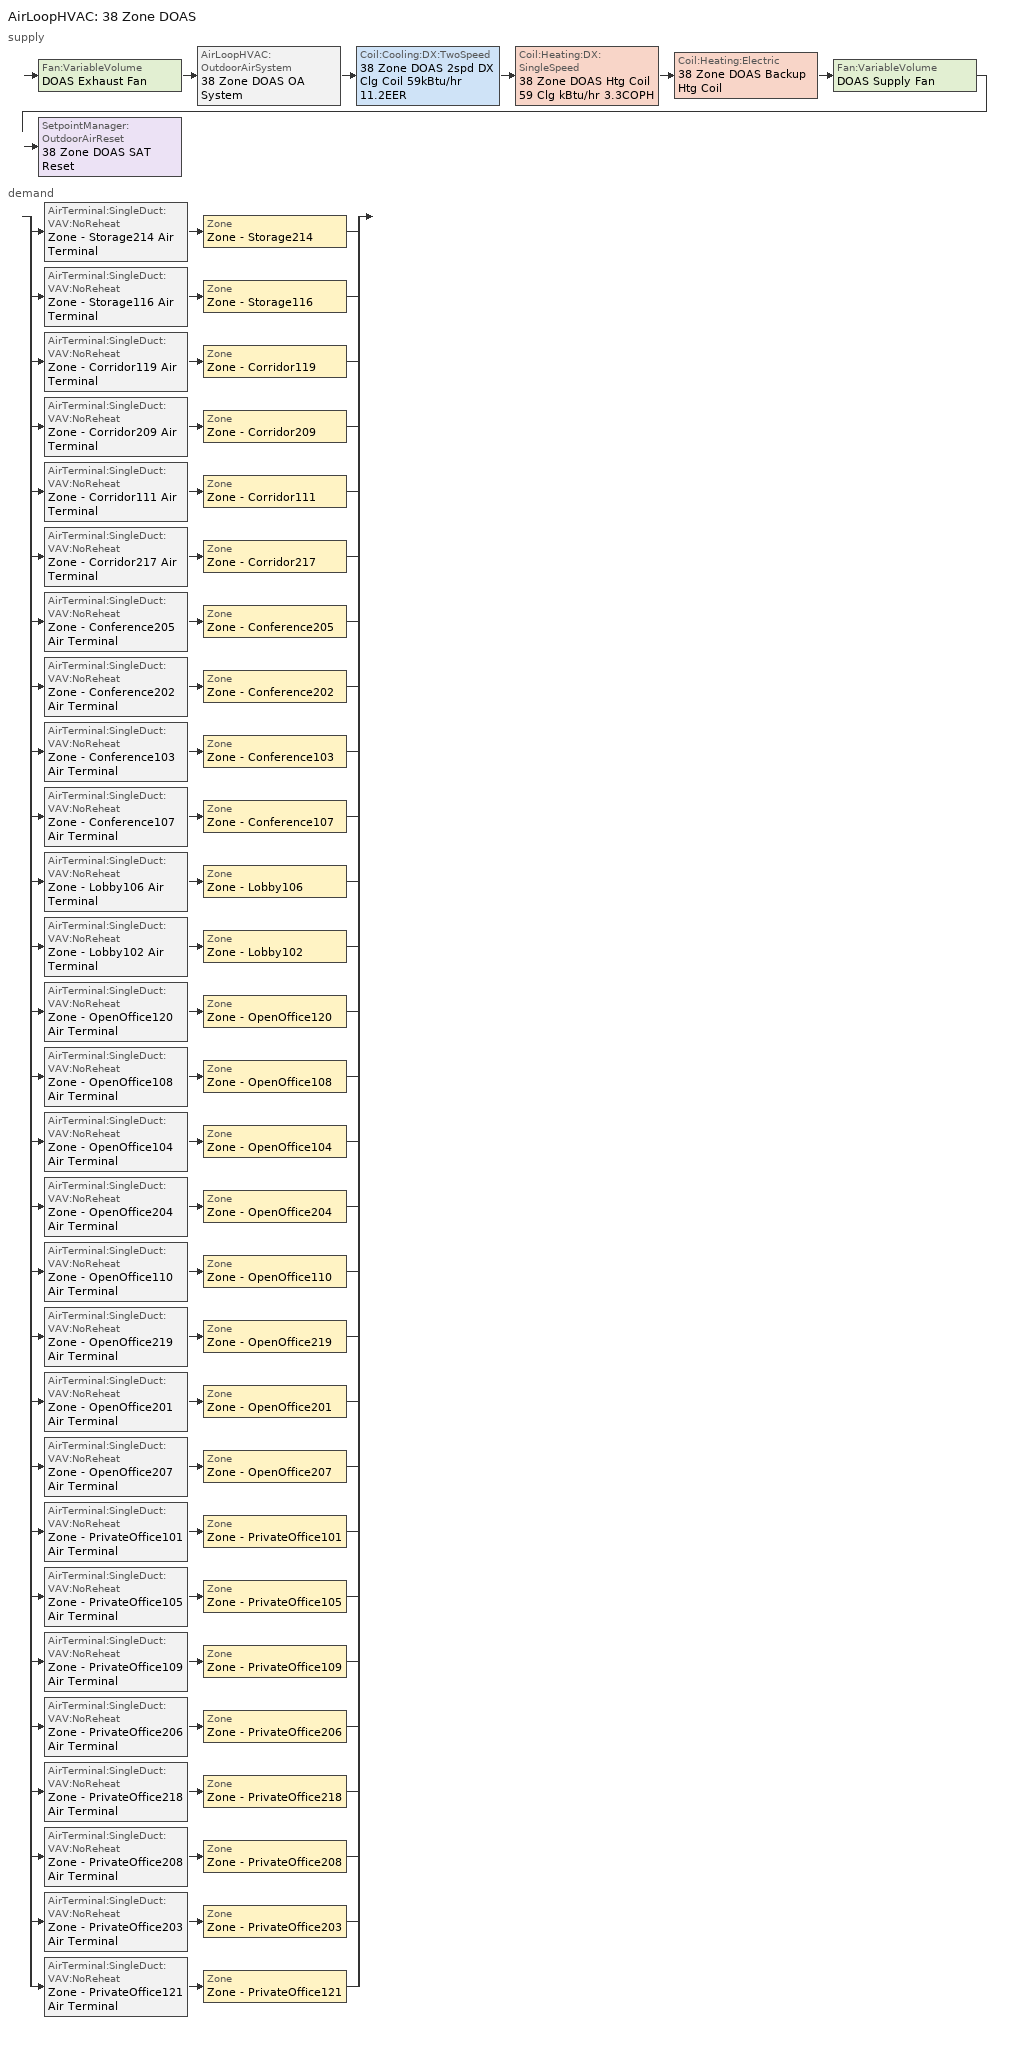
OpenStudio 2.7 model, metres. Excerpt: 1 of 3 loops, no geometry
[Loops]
AirLoopHVAC '38 Zone DOAS'
 supply: Fan:VariableVolume 'DOAS Exhaust Fan' > AirLoopHVAC:OutdoorAirSystem '38 Zone DOAS OA System' > Coil:Cooling:DX:TwoSpeed '38 Zone DOAS 2spd DX Clg Coil 59kBtu/hr 11.2EER' > Coil:Heating:DX:SingleSpeed '38 Zone DOAS Htg Coil 59 Clg kBtu/hr 3.3COPH' > Coil:Heating:Electric '38 Zone DOAS Backup Htg Coil' > Fan:VariableVolume 'DOAS Supply Fan' > SetpointManager:OutdoorAirReset '38 Zone DOAS SAT Reset'
 demand: split
  | AirTerminal:SingleDuct:VAV:NoReheat 'Zone - Storage214 Air Terminal' > Zone 'Zone - Storage214'
  | AirTerminal:SingleDuct:VAV:NoReheat 'Zone - Storage116 Air Terminal' > Zone 'Zone - Storage116'
  | AirTerminal:SingleDuct:VAV:NoReheat 'Zone - Corridor119 Air Terminal' > Zone 'Zone - Corridor119'
  | AirTerminal:SingleDuct:VAV:NoReheat 'Zone - Corridor209 Air Terminal' > Zone 'Zone - Corridor209'
  | AirTerminal:SingleDuct:VAV:NoReheat 'Zone - Corridor111 Air Terminal' > Zone 'Zone - Corridor111'
  | AirTerminal:SingleDuct:VAV:NoReheat 'Zone - Corridor217 Air Terminal' > Zone 'Zone - Corridor217'
  | AirTerminal:SingleDuct:VAV:NoReheat 'Zone - Conference205 Air Terminal' > Zone 'Zone - Conference205'
  | AirTerminal:SingleDuct:VAV:NoReheat 'Zone - Conference202 Air Terminal' > Zone 'Zone - Conference202'
  | AirTerminal:SingleDuct:VAV:NoReheat 'Zone - Conference103 Air Terminal' > Zone 'Zone - Conference103'
  | AirTerminal:SingleDuct:VAV:NoReheat 'Zone - Conference107 Air Terminal' > Zone 'Zone - Conference107'
  | AirTerminal:SingleDuct:VAV:NoReheat 'Zone - Lobby106 Air Terminal' > Zone 'Zone - Lobby106'
  | AirTerminal:SingleDuct:VAV:NoReheat 'Zone - Lobby102 Air Terminal' > Zone 'Zone - Lobby102'
  | AirTerminal:SingleDuct:VAV:NoReheat 'Zone - OpenOffice120 Air Terminal' > Zone 'Zone - OpenOffice120'
  | AirTerminal:SingleDuct:VAV:NoReheat 'Zone - OpenOffice108 Air Terminal' > Zone 'Zone - OpenOffice108'
  | AirTerminal:SingleDuct:VAV:NoReheat 'Zone - OpenOffice104 Air Terminal' > Zone 'Zone - OpenOffice104'
  | AirTerminal:SingleDuct:VAV:NoReheat 'Zone - OpenOffice204 Air Terminal' > Zone 'Zone - OpenOffice204'
  | AirTerminal:SingleDuct:VAV:NoReheat 'Zone - OpenOffice110 Air Terminal' > Zone 'Zone - OpenOffice110'
  | AirTerminal:SingleDuct:VAV:NoReheat 'Zone - OpenOffice219 Air Terminal' > Zone 'Zone - OpenOffice219'
  | AirTerminal:SingleDuct:VAV:NoReheat 'Zone - OpenOffice201 Air Terminal' > Zone 'Zone - OpenOffice201'
  | AirTerminal:SingleDuct:VAV:NoReheat 'Zone - OpenOffice207 Air Terminal' > Zone 'Zone - OpenOffice207'
  | AirTerminal:SingleDuct:VAV:NoReheat 'Zone - PrivateOffice101 Air Terminal' > Zone 'Zone - PrivateOffice101'
  | AirTerminal:SingleDuct:VAV:NoReheat 'Zone - PrivateOffice105 Air Terminal' > Zone 'Zone - PrivateOffice105'
  | AirTerminal:SingleDuct:VAV:NoReheat 'Zone - PrivateOffice109 Air Terminal' > Zone 'Zone - PrivateOffice109'
  | AirTerminal:SingleDuct:VAV:NoReheat 'Zone - PrivateOffice206 Air Terminal' > Zone 'Zone - PrivateOffice206'
  | AirTerminal:SingleDuct:VAV:NoReheat 'Zone - PrivateOffice218 Air Terminal' > Zone 'Zone - PrivateOffice218'
  | AirTerminal:SingleDuct:VAV:NoReheat 'Zone - PrivateOffice208 Air Terminal' > Zone 'Zone - PrivateOffice208'
  | AirTerminal:SingleDuct:VAV:NoReheat 'Zone - PrivateOffice203 Air Terminal' > Zone 'Zone - PrivateOffice203'
  | AirTerminal:SingleDuct:VAV:NoReheat 'Zone - PrivateOffice121 Air Terminal' > Zone 'Zone - PrivateOffice121'
[Sizing:Zone] Zone Cooling Design Supply Air Temperature Input Method=SupplyAirTemperature; Zone Cooling Design Supply Air Temperature {C}=12.7778; Zone Cooling Design Supply Air Temperature Difference {deltaC}=11.11; Zone Heating Design Supply Air Temperature Input Method=SupplyAirTemperature; Zone Heating Design Supply Air Temperature {C}=40; Zone Heating Design Supply Air Temperature Difference {deltaC}=11.11; Zone Cooling Design Supply Air Humidity Ratio {kg-H2O/kg-air}=0.0085; Zone Heating Design Supply Air Humidity Ratio {kg-H2O/kg-air}=0.008; Cooling Design Air Flow Method=DesignDay; Heating Design Air Flow Method=DesignDay; Account for Dedicated Outdoor Air System=Yes; Dedicated Outdoor Air System Control Strategy=NeutralSupplyAir; Dedicated Outdoor Air Low Setpoint Temperature for Design {C}=15.5556; Dedicated Outdoor Air High Setpoint Temperature for Design {C}=21.1111
Zone - Conference103; Zone - Conference107; Zone - Conference202; Zone - Conference205; Zone - Corridor111; Zone - Corridor119; Zone - Corridor209; Zone - Corridor217; Zone - Lobby102; Zone - Lobby106; Zone - OpenOffice104; Zone - OpenOffice108; Zone - OpenOffice110; Zone - OpenOffice120; Zone - OpenOffice201; Zone - OpenOffice204; Zone - OpenOffice207; Zone - OpenOffice219; Zone - PrivateOffice101; Zone - PrivateOffice105; Zone - PrivateOffice109; Zone - PrivateOffice121; Zone - PrivateOffice203; Zone - PrivateOffice206; Zone - PrivateOffice208; Zone - PrivateOffice218; Zone - Storage116; Zone - Storage214
[Zone equipment]
Zone - Conference103: Zone - Conference103 Air Terminal, Zone - Conference103 VRF Terminal Unit
Zone - Conference107: Zone - Conference107 Air Terminal, Zone - Conference107 VRF Terminal Unit
Zone - Conference202: Zone - Conference202 Air Terminal, Zone - Conference202 VRF Terminal Unit
Zone - Conference205: Zone - Conference205 Air Terminal, Zone - Conference205 VRF Terminal Unit
Zone - Corridor111: Zone - Corridor111 Air Terminal, Zone - Corridor111 VRF Terminal Unit
Zone - Corridor119: Zone - Corridor119 Air Terminal, Zone - Corridor119 VRF Terminal Unit
Zone - Corridor209: Zone - Corridor209 Air Terminal, Zone - Corridor209 VRF Terminal Unit
Zone - Corridor217: Zone - Corridor217 Air Terminal, Zone - Corridor217 VRF Terminal Unit
Zone - Lobby102: Zone - Lobby102 Air Terminal, Zone - Lobby102 VRF Terminal Unit
Zone - Lobby106: Zone - Lobby106 Air Terminal, Zone - Lobby106 VRF Terminal Unit
Zone - OpenOffice104: Zone - OpenOffice104 Air Terminal, Zone - OpenOffice104 VRF Terminal Unit
Zone - OpenOffice108: Zone - OpenOffice108 Air Terminal, Zone - OpenOffice108 VRF Terminal Unit
Zone - OpenOffice110: Zone - OpenOffice110 Air Terminal, Zone - OpenOffice110 VRF Terminal Unit
Zone - OpenOffice120: Zone - OpenOffice120 Air Terminal, Zone - OpenOffice120 VRF Terminal Unit
Zone - OpenOffice201: Zone - OpenOffice201 Air Terminal, Zone - OpenOffice201 VRF Terminal Unit
Zone - OpenOffice204: Zone - OpenOffice204 Air Terminal, Zone - OpenOffice204 VRF Terminal Unit
Zone - OpenOffice207: Zone - OpenOffice207 Air Terminal, Zone - OpenOffice207 VRF Terminal Unit
Zone - OpenOffice219: Zone - OpenOffice219 Air Terminal, Zone - OpenOffice219 VRF Terminal Unit
Zone - PrivateOffice101: Zone - PrivateOffice101 Air Terminal, Zone - PrivateOffice101 VRF Terminal Unit
Zone - PrivateOffice105: Zone - PrivateOffice105 Air Terminal, Zone - PrivateOffice105 VRF Terminal Unit
Zone - PrivateOffice109: Zone - PrivateOffice109 Air Terminal, Zone - PrivateOffice109 VRF Terminal Unit
Zone - PrivateOffice121: Zone - PrivateOffice121 Air Terminal, Zone - PrivateOffice121 VRF Terminal Unit
Zone - PrivateOffice203: Zone - PrivateOffice203 Air Terminal, Zone - PrivateOffice203 VRF Terminal Unit
Zone - PrivateOffice206: Zone - PrivateOffice206 Air Terminal, Zone - PrivateOffice206 VRF Terminal Unit
Zone - PrivateOffice208: Zone - PrivateOffice208 Air Terminal, Zone - PrivateOffice208 VRF Terminal Unit
Zone - PrivateOffice218: Zone - PrivateOffice218 Air Terminal, Zone - PrivateOffice218 VRF Terminal Unit
Zone - Storage116: Zone - Storage116 Air Terminal, Zone - Storage116 VRF Terminal Unit
Zone - Storage214: Zone - Storage214 Air Terminal, Zone - Storage214 VRF Terminal Unit
[AirLoopHVAC]
38 Zone DOAS: Availability Schedule=38 Zone DOAS Occ Sch; Design Supply Air Flow Rate {m3/s}=AutoSize
[Sizing:System]
38 Zone DOAS: Type of Load to Size On=VentilationRequirement; Design Outdoor Air Flow Rate {m3/s}=Autosize; Central Heating Maximum System Air Flow Ratio=1; Preheat Design Temperature {C}=7; Preheat Design Humidity Ratio {kg-H2O/kg-Air}=0.008; Precool Design Temperature {C}=12.8; Precool Design Humidity Ratio {kg-H2O/kg-Air}=0.008; Central Cooling Design Supply Air Temperature {C}=15.5556; Central Heating Design Supply Air Temperature {C}=21.1111; Sizing Option=Coincident; 100% Outdoor Air in Cooling=Yes; 100% Outdoor Air in Heating=Yes; Central Cooling Design Supply Air Humidity Ratio {kg-H2O/kg-Air}=0.0085; Central Heating Design Supply Air Humidity Ratio {kg-H2O/kg-Air}=0.008; Cooling Design Air Flow Method=DesignDay; Cooling Design Air Flow Rate {m3/s}=0; Heating Design Air Flow Method=DesignDay; Heating Design Air Flow Rate {m3/s}=0; System Outdoor Air Method=ZoneSum; Zone Maximum Outdoor Air Fraction=1; Cooling Supply Air Flow Rate Per Floor Area {m3/s-m2}=0.00996765; Cooling Fraction of Autosized Cooling Supply Air Flow Rate=1; Cooling Supply Air Flow Rate Per Unit Cooling Capacity {m3/s-W}=3.94755e-05; Heating Supply Air Flow Rate Per Floor Area {m3/s-m2}=0.00996765; Heating Fraction of Autosized Heating Supply Air Flow Rate=1; Heating Fraction of Autosized Cooling Supply Air Flow Rate=1; Heating Supply Air Flow Rate Per Unit Heating Capacity {m3/s-W}=3.15882e-05; Cooling Design Capacity Method=CoolingDesignCapacity; Cooling Design Capacity {W}=autosize; Cooling Design Capacity Per Floor Area {W/m2}=234.7; Fraction of Autosized Cooling Design Capacity=1; Heating Design Capacity Method=HeatingDesignCapacity; Heating Design Capacity {W}=autosize; Heating Design Capacity Per Floor Area {W/m2}=157; Fraction of Autosized Heating Design Capacity=1; Central Cooling Capacity Control Method=OnOff
[Fan:VariableVolume] Availability Schedule=Always On Discrete; Maximum Flow Rate {m3/s}=Autosize; Fan Power Minimum Flow Rate Input Method=FixedFlowRate; Fan Power Minimum Flow Fraction=0; Fan Power Minimum Air Flow Rate {m3/s}=0; Motor In Airstream Fraction=1; Fan Power Coefficient 1=0.0407599; Fan Power Coefficient 2=0.088045; Fan Power Coefficient 3=-0.0729261; Fan Power Coefficient 4=0.94374; Fan Power Coefficient 5=0
Name | Fan Total Efficiency | Pressure Rise {Pa} | Motor Efficiency
DOAS Supply Fan | 0.56225 | 747.267 | 0.865
DOAS Exhaust Fan | 0.55575 | 498.178 | 0.855
[Coil:Heating:Electric]
38 Zone DOAS Backup Htg Coil: Availability Schedule=Always On Discrete; Efficiency=1
[Coil:Heating:DX:SingleSpeed]
38 Zone DOAS Htg Coil 59 Clg kBtu/hr 3.3COPH: Availability Schedule=Always On Discrete; Rated Total Heating Capacity {W}=Autosize; Rated COP {W/W}=3.53359; Rated Air Flow Rate {m3/s}=Autosize; Rated Supply Fan Power Per Volume Flow Rate {W/(m3/s)}=773.3; Total Heating Capacity Function of Temperature Curve=DXHEAT-NECB2011-REF-CAPFT; Total Heating Capacity Function of Flow Fraction Curve=DXHEAT-NECB2011-REF-CAPFFLOW; Energy Input Ratio Function of Temperature Curve=DXHEAT-NECB2011-REF-EIRFT; Energy Input Ratio Function of Flow Fraction Curve=DXHEAT-NECB2011-REF-EIRFFLOW; Part Load Fraction Correlation Curve=DXHEAT-NECB2011-REF-PLFFPLR; Defrost Energy Input Ratio Function of Temperature Curve=38 Zone DOAS Htg Coil Defrost EIR Func of Temp Curve; Defrost Strategy=ReverseCycle; Defrost Control=OnDemand; Defrost Time Period Fraction=0.166667; Resistive Defrost Heater Capacity {W}=2000
[Coil:Cooling:DX:TwoSpeed]
38 Zone DOAS 2spd DX Clg Coil 59kBtu/hr 11.2EER: Availability Schedule=Always On Discrete; Rated High Speed Total Cooling Capacity {W}=Autosize; Rated High Speed Sensible Heat Ratio=Autosize; Rated High Speed COP {W/W}=3.86542; Rated High Speed Air Flow Rate {m3/s}=Autosize; Total Cooling Capacity Function of Temperature Curve=CoilClgDXQRatio_fTwbToadbSI; Total Cooling Capacity Function of Flow Fraction Curve=CoilClgDXDblQRatio_fCFMRatio; Energy Input Ratio Function of Temperature Curve=CoilClgDXEIRRatio_fTwbToadbSI; Energy Input Ratio Function of Flow Fraction Curve=CoilClgDXDblEIRRatio_fCFMRatio; Part Load Fraction Correlation Curve=CoilClgDXEIRRatio_fQFrac; Rated Low Speed Total Cooling Capacity {W}=Autosize; Rated Low Speed Sensible Heat Ratio=0.69; Rated Low Speed COP {W/W}=3.86542; Low Speed Total Cooling Capacity Function of Temperature Curve=CoilClgDXQRatio_fTwbToadbSI; Low Speed Energy Input Ratio Function of Temperature Curve=CoilClgDXEIRRatio_fTwbToadbSI; Condenser Type=AirCooled; High Speed Evaporative Condenser Effectiveness=0; High Speed Evaporative Condenser Air Flow Rate {m3/s}=Autosize; High Speed Evaporative Condenser Pump Rated Power Consumption {W}=Autosize; Low Speed Evaporative Condenser Effectiveness=0; Low Speed Evaporative Condenser Air Flow Rate {m3/s}=Autosize; Low Speed Evaporative Condenser Pump Rated Power Consumption {W}=Autosize; Basin Heater Capacity {W/K}=10; Basin Heater Setpoint Temperature {C}=2
[Controller:OutdoorAir]
38 Zone DOAS Outdoor Air Controller: Minimum Outdoor Air Flow Rate {m3/s}=autosize; Maximum Outdoor Air Flow Rate {m3/s}=Autosize; Economizer Control Type=NoEconomizer; Economizer Control Action Type=ModulateFlow; Lockout Type=NoLockout; Minimum Limit Type=FixedMinimum; Minimum Outdoor Air Schedule=38 Zone DOAS Occ Sch; Minimum Fraction of Outdoor Air Schedule=Always On Discrete; Controller Mechanical Ventilation=38 Zone DOAS Mechanical Ventilation Controller; High Humidity Control=No; Heat Recovery Bypass Control Type=BypassWhenWithinEconomizerLimits
[Controller:MechanicalVentilation]
38 Zone DOAS Mechanical Ventilation Controller: Availability Schedule=Always On Discrete; Demand Controlled Ventilation=Yes; System Outdoor Air Method=ZoneSum
[AirLoopHVAC:OutdoorAirSystem]
38 Zone DOAS OA System: Controller=38 Zone DOAS Outdoor Air Controller
[SetpointManager:OutdoorAirReset]
38 Zone DOAS SAT Reset: Control Variable=Temperature; Setpoint at Outdoor Low Temperature {C}=21.1111; Outdoor Low Temperature {C}=15.5556; Setpoint at Outdoor High Temperature {C}=15.5556; Outdoor High Temperature {C}=21.1111; Setpoint Node or NodeList=38 Zone DOAS Supply Outlet Node
[AirTerminal:SingleDuct:VAV:NoReheat] Availability Schedule=Always On Discrete; Maximum Air Flow Rate {m3/s}=autosize; Zone Minimum Air Flow Input Method=Constant; Constant Minimum Air Flow Fraction=0.1; Control For Outdoor Air=Yes
Zone - Storage214 Air Terminal; Zone - Storage116 Air Terminal; Zone - Corridor119 Air Terminal; Zone - Corridor209 Air Terminal; Zone - Corridor111 Air Terminal; Zone - Corridor217 Air Terminal; Zone - Conference205 Air Terminal; Zone - Conference202 Air Terminal; Zone - Conference103 Air Terminal; Zone - Conference107 Air Terminal; Zone - Lobby106 Air Terminal; Zone - Lobby102 Air Terminal; Zone - OpenOffice120 Air Terminal; Zone - OpenOffice108 Air Terminal; Zone - OpenOffice104 Air Terminal; Zone - OpenOffice204 Air Terminal; Zone - OpenOffice110 Air Terminal; Zone - OpenOffice219 Air Terminal; Zone - OpenOffice201 Air Terminal; Zone - OpenOffice207 Air Terminal; Zone - PrivateOffice101 Air Terminal; Zone - PrivateOffice105 Air Terminal; Zone - PrivateOffice109 Air Terminal; Zone - PrivateOffice206 Air Terminal; Zone - PrivateOffice218 Air Terminal; Zone - PrivateOffice208 Air Terminal; Zone - PrivateOffice203 Air Terminal; Zone - PrivateOffice121 Air Terminal
[ZoneHVAC:TerminalUnit:VariableRefrigerantFlow] Terminal Unit Availability schedule=Always On Discrete; Supply Air Flow Rate During Cooling Operation {m3/s}=autosize; Supply Air Flow Rate When No Cooling is Needed {m3/s}=autosize; Supply Air Flow Rate During Heating Operation {m3/s}=autosize; Supply Air Flow Rate When No Heating is Needed {m3/s}=autosize; Outdoor Air Flow Rate During Cooling Operation {m3/s}=0; Outdoor Air Flow Rate During Heating Operation {m3/s}=0; Outdoor Air Flow Rate When No Cooling or Heating is Needed {m3/s}=0; Supply Air Fan Operating Mode Schedule=Always Off Discrete; Zone Terminal Unit On Parasitic Electric Energy Use {W}=30; Zone Terminal Unit Off Parasitic Electric Energy Use {W}=20; Rated Total Heating Capacity Sizing Ratio {W/W}=1
Name | Supply Air Fan | Cooling Coil | Heating Coil
Zone - Storage214 VRF Terminal Unit | Zone - Storage214 VRF Unit Cycling Fan | Zone HVAC Terminal Unit Variable Refrigerant Flow 1 Cooling Coil 2 | Zone HVAC Terminal Unit Variable Refrigerant Flow 1 Heating Coil 2
Zone - Storage116 VRF Terminal Unit | Zone - Storage116 VRF Unit Cycling Fan | Zone HVAC Terminal Unit Variable Refrigerant Flow 1 Cooling Coil 3 | Zone HVAC Terminal Unit Variable Refrigerant Flow 1 Heating Coil 3
Zone - Corridor119 VRF Terminal Unit | Zone - Corridor119 VRF Unit Cycling Fan | Zone HVAC Terminal Unit Variable Refrigerant Flow 1 Cooling Coil 4 | Zone HVAC Terminal Unit Variable Refrigerant Flow 1 Heating Coil 4
Zone - Corridor209 VRF Terminal Unit | Zone - Corridor209 VRF Unit Cycling Fan | Zone HVAC Terminal Unit Variable Refrigerant Flow 1 Cooling Coil 5 | Zone HVAC Terminal Unit Variable Refrigerant Flow 1 Heating Coil 5
Zone - Corridor111 VRF Terminal Unit | Zone - Corridor111 VRF Unit Cycling Fan | Zone HVAC Terminal Unit Variable Refrigerant Flow 1 Cooling Coil 6 | Zone HVAC Terminal Unit Variable Refrigerant Flow 1 Heating Coil 6
Zone - Corridor217 VRF Terminal Unit | Zone - Corridor217 VRF Unit Cycling Fan | Zone HVAC Terminal Unit Variable Refrigerant Flow 1 Cooling Coil 7 | Zone HVAC Terminal Unit Variable Refrigerant Flow 1 Heating Coil 7
Zone - Conference205 VRF Terminal Unit | Zone - Conference205 VRF Unit Cycling Fan | Zone HVAC Terminal Unit Variable Refrigerant Flow 1 Cooling Coil 12 | Zone HVAC Terminal Unit Variable Refrigerant Flow 1 Heating Coil 12
Zone - Conference202 VRF Terminal Unit | Zone - Conference202 VRF Unit Cycling Fan | Zone HVAC Terminal Unit Variable Refrigerant Flow 1 Cooling Coil 13 | Zone HVAC Terminal Unit Variable Refrigerant Flow 1 Heating Coil 13
Zone - Conference103 VRF Terminal Unit | Zone - Conference103 VRF Unit Cycling Fan | Zone HVAC Terminal Unit Variable Refrigerant Flow 1 Cooling Coil 14 | Zone HVAC Terminal Unit Variable Refrigerant Flow 1 Heating Coil 14
Zone - Conference107 VRF Terminal Unit | Zone - Conference107 VRF Unit Cycling Fan | Zone HVAC Terminal Unit Variable Refrigerant Flow 1 Cooling Coil 15 | Zone HVAC Terminal Unit Variable Refrigerant Flow 1 Heating Coil 15
Zone - Lobby106 VRF Terminal Unit | Zone - Lobby106 VRF Unit Cycling Fan | Zone HVAC Terminal Unit Variable Refrigerant Flow 1 Cooling Coil 16 | Zone HVAC Terminal Unit Variable Refrigerant Flow 1 Heating Coil 16
Zone - Lobby102 VRF Terminal Unit | Zone - Lobby102 VRF Unit Cycling Fan | Zone HVAC Terminal Unit Variable Refrigerant Flow 1 Cooling Coil 17 | Zone HVAC Terminal Unit Variable Refrigerant Flow 1 Heating Coil 17
Zone - OpenOffice120 VRF Terminal Unit | Zone - OpenOffice120 VRF Unit Cycling Fan | Zone HVAC Terminal Unit Variable Refrigerant Flow 1 Cooling Coil 20 | Zone HVAC Terminal Unit Variable Refrigerant Flow 1 Heating Coil 20
Zone - OpenOffice108 VRF Terminal Unit | Zone - OpenOffice108 VRF Unit Cycling Fan | Zone HVAC Terminal Unit Variable Refrigerant Flow 1 Cooling Coil 21 | Zone HVAC Terminal Unit Variable Refrigerant Flow 1 Heating Coil 21
Zone - OpenOffice104 VRF Terminal Unit | Zone - OpenOffice104 VRF Unit Cycling Fan | Zone HVAC Terminal Unit Variable Refrigerant Flow 1 Cooling Coil 22 | Zone HVAC Terminal Unit Variable Refrigerant Flow 1 Heating Coil 22
Zone - OpenOffice204 VRF Terminal Unit | Zone - OpenOffice204 VRF Unit Cycling Fan | Zone HVAC Terminal Unit Variable Refrigerant Flow 1 Cooling Coil 23 | Zone HVAC Terminal Unit Variable Refrigerant Flow 1 Heating Coil 23
Zone - OpenOffice110 VRF Terminal Unit | Zone - OpenOffice110 VRF Unit Cycling Fan | Zone HVAC Terminal Unit Variable Refrigerant Flow 1 Cooling Coil 24 | Zone HVAC Terminal Unit Variable Refrigerant Flow 1 Heating Coil 24
Zone - OpenOffice219 VRF Terminal Unit | Zone - OpenOffice219 VRF Unit Cycling Fan | Zone HVAC Terminal Unit Variable Refrigerant Flow 1 Cooling Coil 25 | Zone HVAC Terminal Unit Variable Refrigerant Flow 1 Heating Coil 25
Zone - OpenOffice201 VRF Terminal Unit | Zone - OpenOffice201 VRF Unit Cycling Fan | Zone HVAC Terminal Unit Variable Refrigerant Flow 1 Cooling Coil 26 | Zone HVAC Terminal Unit Variable Refrigerant Flow 1 Heating Coil 26
Zone - OpenOffice207 VRF Terminal Unit | Zone - OpenOffice207 VRF Unit Cycling Fan | Zone HVAC Terminal Unit Variable Refrigerant Flow 1 Cooling Coil 27 | Zone HVAC Terminal Unit Variable Refrigerant Flow 1 Heating Coil 27
Zone - PrivateOffice101 VRF Terminal Unit | Zone - PrivateOffice101 VRF Unit Cycling Fan | Zone HVAC Terminal Unit Variable Refrigerant Flow 1 Cooling Coil 28 | Zone HVAC Terminal Unit Variable Refrigerant Flow 1 Heating Coil 28
Zone - PrivateOffice105 VRF Terminal Unit | Zone - PrivateOffice105 VRF Unit Cycling Fan | Zone HVAC Terminal Unit Variable Refrigerant Flow 1 Cooling Coil 29 | Zone HVAC Terminal Unit Variable Refrigerant Flow 1 Heating Coil 29
Zone - PrivateOffice109 VRF Terminal Unit | Zone - PrivateOffice109 VRF Unit Cycling Fan | Zone HVAC Terminal Unit Variable Refrigerant Flow 1 Cooling Coil 30 | Zone HVAC Terminal Unit Variable Refrigerant Flow 1 Heating Coil 30
Zone - PrivateOffice206 VRF Terminal Unit | Zone - PrivateOffice206 VRF Unit Cycling Fan | Zone HVAC Terminal Unit Variable Refrigerant Flow 1 Cooling Coil 31 | Zone HVAC Terminal Unit Variable Refrigerant Flow 1 Heating Coil 31
Zone - PrivateOffice218 VRF Terminal Unit | Zone - PrivateOffice218 VRF Unit Cycling Fan | Zone HVAC Terminal Unit Variable Refrigerant Flow 1 Cooling Coil 32 | Zone HVAC Terminal Unit Variable Refrigerant Flow 1 Heating Coil 32
Zone - PrivateOffice208 VRF Terminal Unit | Zone - PrivateOffice208 VRF Unit Cycling Fan | Zone HVAC Terminal Unit Variable Refrigerant Flow 1 Cooling Coil 33 | Zone HVAC Terminal Unit Variable Refrigerant Flow 1 Heating Coil 33
Zone - PrivateOffice203 VRF Terminal Unit | Zone - PrivateOffice203 VRF Unit Cycling Fan | Zone HVAC Terminal Unit Variable Refrigerant Flow 1 Cooling Coil 34 | Zone HVAC Terminal Unit Variable Refrigerant Flow 1 Heating Coil 34
Zone - PrivateOffice121 VRF Terminal Unit | Zone - PrivateOffice121 VRF Unit Cycling Fan | Zone HVAC Terminal Unit Variable Refrigerant Flow 1 Cooling Coil 35 | Zone HVAC Terminal Unit Variable Refrigerant Flow 1 Heating Coil 35
[Coil:Cooling:DX:VariableRefrigerantFlow] Availability Schedule=Always On Discrete; Rated Total Cooling Capacity {W}=autosize; Rated Sensible Heat Ratio=autosize; Rated Air Flow Rate {m3/s}=autosize
Name | Cooling Capacity Ratio Modifier Function of Temperature Curve | Cooling Capacity Modifier Curve Function of Flow Fraction
Zone HVAC Terminal Unit Variable Refrigerant Flow 1 Cooling Coil 2 | VRFTUCoolCapFT 2 | VRFACCoolCapFFF 2
Zone HVAC Terminal Unit Variable Refrigerant Flow 1 Cooling Coil 3 | VRFTUCoolCapFT 3 | VRFACCoolCapFFF 3
Zone HVAC Terminal Unit Variable Refrigerant Flow 1 Cooling Coil 4 | VRFTUCoolCapFT 4 | VRFACCoolCapFFF 4
Zone HVAC Terminal Unit Variable Refrigerant Flow 1 Cooling Coil 5 | VRFTUCoolCapFT 5 | VRFACCoolCapFFF 5
Zone HVAC Terminal Unit Variable Refrigerant Flow 1 Cooling Coil 6 | VRFTUCoolCapFT 6 | VRFACCoolCapFFF 6
Zone HVAC Terminal Unit Variable Refrigerant Flow 1 Cooling Coil 7 | VRFTUCoolCapFT 7 | VRFACCoolCapFFF 7
Zone HVAC Terminal Unit Variable Refrigerant Flow 1 Cooling Coil 12 | VRFTUCoolCapFT 12 | VRFACCoolCapFFF 12
Zone HVAC Terminal Unit Variable Refrigerant Flow 1 Cooling Coil 13 | VRFTUCoolCapFT 13 | VRFACCoolCapFFF 13
Zone HVAC Terminal Unit Variable Refrigerant Flow 1 Cooling Coil 14 | VRFTUCoolCapFT 14 | VRFACCoolCapFFF 14
Zone HVAC Terminal Unit Variable Refrigerant Flow 1 Cooling Coil 15 | VRFTUCoolCapFT 15 | VRFACCoolCapFFF 15
Zone HVAC Terminal Unit Variable Refrigerant Flow 1 Cooling Coil 16 | VRFTUCoolCapFT 16 | VRFACCoolCapFFF 16
Zone HVAC Terminal Unit Variable Refrigerant Flow 1 Cooling Coil 17 | VRFTUCoolCapFT 17 | VRFACCoolCapFFF 17
Zone HVAC Terminal Unit Variable Refrigerant Flow 1 Cooling Coil 20 | VRFTUCoolCapFT 20 | VRFACCoolCapFFF 20
Zone HVAC Terminal Unit Variable Refrigerant Flow 1 Cooling Coil 21 | VRFTUCoolCapFT 21 | VRFACCoolCapFFF 21
Zone HVAC Terminal Unit Variable Refrigerant Flow 1 Cooling Coil 22 | VRFTUCoolCapFT 22 | VRFACCoolCapFFF 22
Zone HVAC Terminal Unit Variable Refrigerant Flow 1 Cooling Coil 23 | VRFTUCoolCapFT 23 | VRFACCoolCapFFF 23
Zone HVAC Terminal Unit Variable Refrigerant Flow 1 Cooling Coil 24 | VRFTUCoolCapFT 24 | VRFACCoolCapFFF 24
Zone HVAC Terminal Unit Variable Refrigerant Flow 1 Cooling Coil 25 | VRFTUCoolCapFT 25 | VRFACCoolCapFFF 25
Zone HVAC Terminal Unit Variable Refrigerant Flow 1 Cooling Coil 26 | VRFTUCoolCapFT 26 | VRFACCoolCapFFF 26
Zone HVAC Terminal Unit Variable Refrigerant Flow 1 Cooling Coil 27 | VRFTUCoolCapFT 27 | VRFACCoolCapFFF 27
Zone HVAC Terminal Unit Variable Refrigerant Flow 1 Cooling Coil 28 | VRFTUCoolCapFT 28 | VRFACCoolCapFFF 28
Zone HVAC Terminal Unit Variable Refrigerant Flow 1 Cooling Coil 29 | VRFTUCoolCapFT 29 | VRFACCoolCapFFF 29
Zone HVAC Terminal Unit Variable Refrigerant Flow 1 Cooling Coil 30 | VRFTUCoolCapFT 30 | VRFACCoolCapFFF 30
Zone HVAC Terminal Unit Variable Refrigerant Flow 1 Cooling Coil 31 | VRFTUCoolCapFT 31 | VRFACCoolCapFFF 31
Zone HVAC Terminal Unit Variable Refrigerant Flow 1 Cooling Coil 32 | VRFTUCoolCapFT 32 | VRFACCoolCapFFF 32
Zone HVAC Terminal Unit Variable Refrigerant Flow 1 Cooling Coil 33 | VRFTUCoolCapFT 33 | VRFACCoolCapFFF 33
Zone HVAC Terminal Unit Variable Refrigerant Flow 1 Cooling Coil 34 | VRFTUCoolCapFT 34 | VRFACCoolCapFFF 34
Zone HVAC Terminal Unit Variable Refrigerant Flow 1 Cooling Coil 35 | VRFTUCoolCapFT 35 | VRFACCoolCapFFF 35
[Coil:Heating:DX:VariableRefrigerantFlow] Availability Schedule=Always On Discrete; Rated Total Heating Capacity {W}=autosize; Rated Air Flow Rate {m3/s}=autosize
Name | Heating Capacity Ratio Modifier Function of Temperature Curve | Heating Capacity Modifier Function of Flow Fraction Curve
Zone HVAC Terminal Unit Variable Refrigerant Flow 1 Heating Coil 2 | Coil Heating DX Variable Refrigerant Flow 1 VRFTUHeatCAPFT 2 | Coil Heating DX Variable Refrigerant Flow 1 VRFACCoolCapFFF 2
Zone HVAC Terminal Unit Variable Refrigerant Flow 1 Heating Coil 3 | Coil Heating DX Variable Refrigerant Flow 1 VRFTUHeatCAPFT 3 | Coil Heating DX Variable Refrigerant Flow 1 VRFACCoolCapFFF 3
Zone HVAC Terminal Unit Variable Refrigerant Flow 1 Heating Coil 4 | Coil Heating DX Variable Refrigerant Flow 1 VRFTUHeatCAPFT 4 | Coil Heating DX Variable Refrigerant Flow 1 VRFACCoolCapFFF 4
Zone HVAC Terminal Unit Variable Refrigerant Flow 1 Heating Coil 5 | Coil Heating DX Variable Refrigerant Flow 1 VRFTUHeatCAPFT 5 | Coil Heating DX Variable Refrigerant Flow 1 VRFACCoolCapFFF 5
Zone HVAC Terminal Unit Variable Refrigerant Flow 1 Heating Coil 6 | Coil Heating DX Variable Refrigerant Flow 1 VRFTUHeatCAPFT 6 | Coil Heating DX Variable Refrigerant Flow 1 VRFACCoolCapFFF 6
Zone HVAC Terminal Unit Variable Refrigerant Flow 1 Heating Coil 7 | Coil Heating DX Variable Refrigerant Flow 1 VRFTUHeatCAPFT 7 | Coil Heating DX Variable Refrigerant Flow 1 VRFACCoolCapFFF 7
Zone HVAC Terminal Unit Variable Refrigerant Flow 1 Heating Coil 12 | Coil Heating DX Variable Refrigerant Flow 1 VRFTUHeatCAPFT 12 | Coil Heating DX Variable Refrigerant Flow 1 VRFACCoolCapFFF 12
Zone HVAC Terminal Unit Variable Refrigerant Flow 1 Heating Coil 13 | Coil Heating DX Variable Refrigerant Flow 1 VRFTUHeatCAPFT 13 | Coil Heating DX Variable Refrigerant Flow 1 VRFACCoolCapFFF 13
Zone HVAC Terminal Unit Variable Refrigerant Flow 1 Heating Coil 14 | Coil Heating DX Variable Refrigerant Flow 1 VRFTUHeatCAPFT 14 | Coil Heating DX Variable Refrigerant Flow 1 VRFACCoolCapFFF 14
Zone HVAC Terminal Unit Variable Refrigerant Flow 1 Heating Coil 15 | Coil Heating DX Variable Refrigerant Flow 1 VRFTUHeatCAPFT 15 | Coil Heating DX Variable Refrigerant Flow 1 VRFACCoolCapFFF 15
Zone HVAC Terminal Unit Variable Refrigerant Flow 1 Heating Coil 16 | Coil Heating DX Variable Refrigerant Flow 1 VRFTUHeatCAPFT 16 | Coil Heating DX Variable Refrigerant Flow 1 VRFACCoolCapFFF 16
Zone HVAC Terminal Unit Variable Refrigerant Flow 1 Heating Coil 17 | Coil Heating DX Variable Refrigerant Flow 1 VRFTUHeatCAPFT 17 | Coil Heating DX Variable Refrigerant Flow 1 VRFACCoolCapFFF 17
Zone HVAC Terminal Unit Variable Refrigerant Flow 1 Heating Coil 20 | Coil Heating DX Variable Refrigerant Flow 1 VRFTUHeatCAPFT 20 | Coil Heating DX Variable Refrigerant Flow 1 VRFACCoolCapFFF 20
Zone HVAC Terminal Unit Variable Refrigerant Flow 1 Heating Coil 21 | Coil Heating DX Variable Refrigerant Flow 1 VRFTUHeatCAPFT 21 | Coil Heating DX Variable Refrigerant Flow 1 VRFACCoolCapFFF 21
Zone HVAC Terminal Unit Variable Refrigerant Flow 1 Heating Coil 22 | Coil Heating DX Variable Refrigerant Flow 1 VRFTUHeatCAPFT 22 | Coil Heating DX Variable Refrigerant Flow 1 VRFACCoolCapFFF 22
Zone HVAC Terminal Unit Variable Refrigerant Flow 1 Heating Coil 23 | Coil Heating DX Variable Refrigerant Flow 1 VRFTUHeatCAPFT 23 | Coil Heating DX Variable Refrigerant Flow 1 VRFACCoolCapFFF 23
Zone HVAC Terminal Unit Variable Refrigerant Flow 1 Heating Coil 24 | Coil Heating DX Variable Refrigerant Flow 1 VRFTUHeatCAPFT 24 | Coil Heating DX Variable Refrigerant Flow 1 VRFACCoolCapFFF 24
Zone HVAC Terminal Unit Variable Refrigerant Flow 1 Heating Coil 25 | Coil Heating DX Variable Refrigerant Flow 1 VRFTUHeatCAPFT 25 | Coil Heating DX Variable Refrigerant Flow 1 VRFACCoolCapFFF 25
Zone HVAC Terminal Unit Variable Refrigerant Flow 1 Heating Coil 26 | Coil Heating DX Variable Refrigerant Flow 1 VRFTUHeatCAPFT 26 | Coil Heating DX Variable Refrigerant Flow 1 VRFACCoolCapFFF 26
Zone HVAC Terminal Unit Variable Refrigerant Flow 1 Heating Coil 27 | Coil Heating DX Variable Refrigerant Flow 1 VRFTUHeatCAPFT 27 | Coil Heating DX Variable Refrigerant Flow 1 VRFACCoolCapFFF 27
Zone HVAC Terminal Unit Variable Refrigerant Flow 1 Heating Coil 28 | Coil Heating DX Variable Refrigerant Flow 1 VRFTUHeatCAPFT 28 | Coil Heating DX Variable Refrigerant Flow 1 VRFACCoolCapFFF 28
Zone HVAC Terminal Unit Variable Refrigerant Flow 1 Heating Coil 29 | Coil Heating DX Variable Refrigerant Flow 1 VRFTUHeatCAPFT 29 | Coil Heating DX Variable Refrigerant Flow 1 VRFACCoolCapFFF 29
Zone HVAC Terminal Unit Variable Refrigerant Flow 1 Heating Coil 30 | Coil Heating DX Variable Refrigerant Flow 1 VRFTUHeatCAPFT 30 | Coil Heating DX Variable Refrigerant Flow 1 VRFACCoolCapFFF 30
Zone HVAC Terminal Unit Variable Refrigerant Flow 1 Heating Coil 31 | Coil Heating DX Variable Refrigerant Flow 1 VRFTUHeatCAPFT 31 | Coil Heating DX Variable Refrigerant Flow 1 VRFACCoolCapFFF 31
Zone HVAC Terminal Unit Variable Refrigerant Flow 1 Heating Coil 32 | Coil Heating DX Variable Refrigerant Flow 1 VRFTUHeatCAPFT 32 | Coil Heating DX Variable Refrigerant Flow 1 VRFACCoolCapFFF 32
Zone HVAC Terminal Unit Variable Refrigerant Flow 1 Heating Coil 33 | Coil Heating DX Variable Refrigerant Flow 1 VRFTUHeatCAPFT 33 | Coil Heating DX Variable Refrigerant Flow 1 VRFACCoolCapFFF 33
Zone HVAC Terminal Unit Variable Refrigerant Flow 1 Heating Coil 34 | Coil Heating DX Variable Refrigerant Flow 1 VRFTUHeatCAPFT 34 | Coil Heating DX Variable Refrigerant Flow 1 VRFACCoolCapFFF 34
Zone HVAC Terminal Unit Variable Refrigerant Flow 1 Heating Coil 35 | Coil Heating DX Variable Refrigerant Flow 1 VRFTUHeatCAPFT 35 | Coil Heating DX Variable Refrigerant Flow 1 VRFACCoolCapFFF 35
[Fan:OnOff] Availability Schedule=Always On Discrete; Maximum Flow Rate {m3/s}=autosize; Motor In Airstream Fraction=1
Name | Fan Total Efficiency | Pressure Rise {Pa} | Motor Efficiency | Fan Power Ratio Function of Speed Ratio Curve | Fan Efficiency Ratio Function of Speed Ratio Curve
Zone - Storage214 VRF Unit Cycling Fan | 0.455 | 366.354 | 0.7 | Fan On Off Power Curve 2 | Fan On Off Efficiency Curve 2
Zone - Storage116 VRF Unit Cycling Fan | 0.455 | 366.354 | 0.7 | Fan On Off Power Curve 3 | Fan On Off Efficiency Curve 3
Zone - Corridor119 VRF Unit Cycling Fan | 0.455 | 366.354 | 0.7 | Fan On Off Power Curve 4 | Fan On Off Efficiency Curve 4
Zone - Corridor209 VRF Unit Cycling Fan | 0.455 | 366.354 | 0.7 | Fan On Off Power Curve 5 | Fan On Off Efficiency Curve 5
Zone - Corridor111 VRF Unit Cycling Fan | 0.455 | 366.354 | 0.7 | Fan On Off Power Curve 6 | Fan On Off Efficiency Curve 6
Zone - Corridor217 VRF Unit Cycling Fan | 0.455 | 366.354 | 0.7 | Fan On Off Power Curve 7 | Fan On Off Efficiency Curve 7
Zone - Conference205 VRF Unit Cycling Fan | 0.55575 | 447.476 | 0.855 | Fan On Off Power Curve 12 | Fan On Off Efficiency Curve 12
Zone - Conference202 VRF Unit Cycling Fan | 0.55575 | 447.476 | 0.855 | Fan On Off Power Curve 13 | Fan On Off Efficiency Curve 13
Zone - Conference103 VRF Unit Cycling Fan | 0.55575 | 447.476 | 0.855 | Fan On Off Power Curve 14 | Fan On Off Efficiency Curve 14
Zone - Conference107 VRF Unit Cycling Fan | 0.55575 | 447.476 | 0.855 | Fan On Off Power Curve 15 | Fan On Off Efficiency Curve 15
Zone - Lobby106 VRF Unit Cycling Fan | 0.55575 | 447.476 | 0.855 | Fan On Off Power Curve 16 | Fan On Off Efficiency Curve 16
Zone - Lobby102 VRF Unit Cycling Fan | 0.55575 | 447.476 | 0.855 | Fan On Off Power Curve 17 | Fan On Off Efficiency Curve 17
Zone - OpenOffice120 VRF Unit Cycling Fan | 0.55575 | 447.476 | 0.855 | Fan On Off Power Curve 20 | Fan On Off Efficiency Curve 20
Zone - OpenOffice108 VRF Unit Cycling Fan | 0.55575 | 447.476 | 0.855 | Fan On Off Power Curve 21 | Fan On Off Efficiency Curve 21
Zone - OpenOffice104 VRF Unit Cycling Fan | 0.55575 | 447.476 | 0.855 | Fan On Off Power Curve 22 | Fan On Off Efficiency Curve 22
Zone - OpenOffice204 VRF Unit Cycling Fan | 0.55575 | 447.476 | 0.855 | Fan On Off Power Curve 23 | Fan On Off Efficiency Curve 23
Zone - OpenOffice110 VRF Unit Cycling Fan | 0.55575 | 447.476 | 0.855 | Fan On Off Power Curve 24 | Fan On Off Efficiency Curve 24
Zone - OpenOffice219 VRF Unit Cycling Fan | 0.55575 | 447.476 | 0.855 | Fan On Off Power Curve 25 | Fan On Off Efficiency Curve 25
Zone - OpenOffice201 VRF Unit Cycling Fan | 0.55575 | 447.476 | 0.855 | Fan On Off Power Curve 26 | Fan On Off Efficiency Curve 26
Zone - OpenOffice207 VRF Unit Cycling Fan | 0.55575 | 447.476 | 0.855 | Fan On Off Power Curve 27 | Fan On Off Efficiency Curve 27
Zone - PrivateOffice101 VRF Unit Cycling Fan | 0.55575 | 447.476 | 0.855 | Fan On Off Power Curve 28 | Fan On Off Efficiency Curve 28
Zone - PrivateOffice105 VRF Unit Cycling Fan | 0.55575 | 447.476 | 0.855 | Fan On Off Power Curve 29 | Fan On Off Efficiency Curve 29
Zone - PrivateOffice109 VRF Unit Cycling Fan | 0.455 | 366.354 | 0.7 | Fan On Off Power Curve 30 | Fan On Off Efficiency Curve 30
Zone - PrivateOffice206 VRF Unit Cycling Fan | 0.55575 | 447.476 | 0.855 | Fan On Off Power Curve 31 | Fan On Off Efficiency Curve 31
Zone - PrivateOffice218 VRF Unit Cycling Fan | 0.455 | 366.354 | 0.7 | Fan On Off Power Curve 32 | Fan On Off Efficiency Curve 32
Zone - PrivateOffice208 VRF Unit Cycling Fan | 0.455 | 366.354 | 0.7 | Fan On Off Power Curve 33 | Fan On Off Efficiency Curve 33
Zone - PrivateOffice203 VRF Unit Cycling Fan | 0.55575 | 447.476 | 0.855 | Fan On Off Power Curve 34 | Fan On Off Efficiency Curve 34
Zone - PrivateOffice121 VRF Unit Cycling Fan | 0.455 | 366.354 | 0.7 | Fan On Off Power Curve 35 | Fan On Off Efficiency Curve 35
[Schedule:Ruleset]
38 Zone DOAS Occ Sch: Default Day Schedule=38 Zone DOAS Occ Sch Default; Summer Design Day Schedule=38 Zone DOAS Occ Sch Summer Design Day; Winter Design Day Schedule=38 Zone DOAS Occ Sch Winter Design Day
[Schedule:Day]
38 Zone DOAS Occ Sch Default; 38 Zone DOAS Occ Sch Winter Design Day; 38 Zone DOAS Occ Sch Summer Design Day: 24, 0, 1
38 Zone DOAS Occ Sch Monday; 38 Zone DOAS Occ Sch Tuesday; 38 Zone DOAS Occ Sch Wednesday; 38 Zone DOAS Occ Sch Thursday; 38 Zone DOAS Occ Sch Friday: 7, 0, 0, 18, 0, 1, 24, 0, 0
38 Zone DOAS Occ Sch Saturday: 8, 0, 0, 12, 0, 1, 24, 0, 0
38 Zone DOAS Occ Sch Sunday: 24, 0, 0
[Schedule:Rule] Schedule Ruleset=38 Zone DOAS Occ Sch; Date Specification Type=DateRange; Start Month=1; Start Day=1; End Month=12
38 Zone DOAS Occ Sch Monday Rule: Rule Order=6; Day Schedule=38 Zone DOAS Occ Sch Monday; Apply Monday=Yes; End Day=25
38 Zone DOAS Occ Sch Tuesday Rule: Rule Order=5; Day Schedule=38 Zone DOAS Occ Sch Tuesday; End Day=26; Apply Tuesday=Yes
38 Zone DOAS Occ Sch Wednesday Rule: Rule Order=4; Day Schedule=38 Zone DOAS Occ Sch Wednesday; End Day=27; Apply Wednesday=Yes
38 Zone DOAS Occ Sch Thursday Rule: Rule Order=3; Day Schedule=38 Zone DOAS Occ Sch Thursday; End Day=28; Apply Thursday=Yes
38 Zone DOAS Occ Sch Friday Rule: Rule Order=2; Day Schedule=38 Zone DOAS Occ Sch Friday; End Day=29; Apply Friday=Yes
38 Zone DOAS Occ Sch Saturday Rule: Rule Order=1; Day Schedule=38 Zone DOAS Occ Sch Saturday; End Day=30; Apply Saturday=Yes
38 Zone DOAS Occ Sch Sunday Rule: Rule Order=0; Day Schedule=38 Zone DOAS Occ Sch Sunday; End Day=31; Apply Sunday=Yes
[Schedule:Constant]
Name | Value
Always On Discrete | 1
Always Off Discrete | 0
[Curve:Cubic]
Name | Coefficient1 Constant | Coefficient2 x | Coefficient3 x**2 | Coefficient4 x**3 | Minimum Value of x | Maximum Value of x
Fan On Off Efficiency Curve 2; Fan On Off Efficiency Curve 3; Fan On Off Efficiency Curve 4; Fan On Off Efficiency Curve 5; Fan On Off Efficiency Curve 6; Fan On Off Efficiency Curve 7; Fan On Off Efficiency Curve 12; Fan On Off Efficiency Curve 13; Fan On Off Efficiency Curve 14; Fan On Off Efficiency Curve 15; Fan On Off Efficiency Curve 16; Fan On Off Efficiency Curve 17; Fan On Off Efficiency Curve 20; Fan On Off Efficiency Curve 21; Fan On Off Efficiency Curve 22; Fan On Off Efficiency Curve 23; Fan On Off Efficiency Curve 24; Fan On Off Efficiency Curve 25; Fan On Off Efficiency Curve 26; Fan On Off Efficiency Curve 27; Fan On Off Efficiency Curve 28; Fan On Off Efficiency Curve 29; Fan On Off Efficiency Curve 30; Fan On Off Efficiency Curve 31; Fan On Off Efficiency Curve 32; Fan On Off Efficiency Curve 33; Fan On Off Efficiency Curve 34; Fan On Off Efficiency Curve 35 | 1 | 0 | 0 | 0 | 0 | 1
DXHEAT-NECB2011-REF-CAPFT | 0.729 | 0.0319 | 0.000136 | -8.75e-06 | -20 | 20
DXHEAT-NECB2011-REF-CAPFFLOW | 0.84 | 0.16 | 0 | 0 | 0.5 | 1.5
DXHEAT-NECB2011-REF-EIRFT | 1.2183 | -0.03612 | 0.00142 | -2.68e-05 | -20 | 20
DXHEAT-NECB2011-REF-PLFFPLR | 0.3696 | 2.3362 | -2.9577 | 1.2596 | 0.7 | 1
CoilClgDXDblQRatio_fCFMRatio | 0.472786 | 1.243342 | -1.03871 | 0.322578 | -100 | 100
CoilClgDXDblEIRRatio_fCFMRatio | 1.007948 | 0.345441 | -0.692289 | 0.338899 | 0 | 1
CoilClgDXEIRRatio_fQFrac | 0 | 5.1091 | -8.5515 | 4.4744 | 0.7 | 1
[Curve:Quadratic]
Name | Coefficient1 Constant | Coefficient2 x | Coefficient3 x**2 | Minimum Value of x | Maximum Value of x
VRFACCoolCapFFF 2; Coil Heating DX Variable Refrigerant Flow 1 VRFACCoolCapFFF 2; VRFACCoolCapFFF 3; Coil Heating DX Variable Refrigerant Flow 1 VRFACCoolCapFFF 3; VRFACCoolCapFFF 4; Coil Heating DX Variable Refrigerant Flow 1 VRFACCoolCapFFF 4; VRFACCoolCapFFF 5; Coil Heating DX Variable Refrigerant Flow 1 VRFACCoolCapFFF 5; VRFACCoolCapFFF 6; Coil Heating DX Variable Refrigerant Flow 1 VRFACCoolCapFFF 6; VRFACCoolCapFFF 7; Coil Heating DX Variable Refrigerant Flow 1 VRFACCoolCapFFF 7; VRFACCoolCapFFF 12; Coil Heating DX Variable Refrigerant Flow 1 VRFACCoolCapFFF 12; VRFACCoolCapFFF 13; Coil Heating DX Variable Refrigerant Flow 1 VRFACCoolCapFFF 13; VRFACCoolCapFFF 14; Coil Heating DX Variable Refrigerant Flow 1 VRFACCoolCapFFF 14; VRFACCoolCapFFF 15; Coil Heating DX Variable Refrigerant Flow 1 VRFACCoolCapFFF 15; VRFACCoolCapFFF 16; Coil Heating DX Variable Refrigerant Flow 1 VRFACCoolCapFFF 16; VRFACCoolCapFFF 17; Coil Heating DX Variable Refrigerant Flow 1 VRFACCoolCapFFF 17; VRFACCoolCapFFF 20; Coil Heating DX Variable Refrigerant Flow 1 VRFACCoolCapFFF 20; VRFACCoolCapFFF 21; Coil Heating DX Variable Refrigerant Flow 1 VRFACCoolCapFFF 21; VRFACCoolCapFFF 22; Coil Heating DX Variable Refrigerant Flow 1 VRFACCoolCapFFF 22; VRFACCoolCapFFF 23; Coil Heating DX Variable Refrigerant Flow 1 VRFACCoolCapFFF 23; VRFACCoolCapFFF 24; Coil Heating DX Variable Refrigerant Flow 1 VRFACCoolCapFFF 24; VRFACCoolCapFFF 25; Coil Heating DX Variable Refrigerant Flow 1 VRFACCoolCapFFF 25; VRFACCoolCapFFF 26; Coil Heating DX Variable Refrigerant Flow 1 VRFACCoolCapFFF 26; VRFACCoolCapFFF 27; Coil Heating DX Variable Refrigerant Flow 1 VRFACCoolCapFFF 27; VRFACCoolCapFFF 28; Coil Heating DX Variable Refrigerant Flow 1 VRFACCoolCapFFF 28; VRFACCoolCapFFF 29; Coil Heating DX Variable Refrigerant Flow 1 VRFACCoolCapFFF 29; VRFACCoolCapFFF 30; Coil Heating DX Variable Refrigerant Flow 1 VRFACCoolCapFFF 30; VRFACCoolCapFFF 31; Coil Heating DX Variable Refrigerant Flow 1 VRFACCoolCapFFF 31; VRFACCoolCapFFF 32; Coil Heating DX Variable Refrigerant Flow 1 VRFACCoolCapFFF 32; VRFACCoolCapFFF 33; Coil Heating DX Variable Refrigerant Flow 1 VRFACCoolCapFFF 33; VRFACCoolCapFFF 34; Coil Heating DX Variable Refrigerant Flow 1 VRFACCoolCapFFF 34; VRFACCoolCapFFF 35; Coil Heating DX Variable Refrigerant Flow 1 VRFACCoolCapFFF 35 | 0.8 | 0.2 | 0 | 0.5 | 1.5
DXHEAT-NECB2011-REF-EIRFFLOW | 1.3824 | -0.4336 | 0.0512 | 0 | 1
[Curve:Biquadratic]
Name | Coefficient1 Constant | Coefficient2 x | Coefficient3 x**2 | Coefficient4 y | Coefficient5 y**2 | Coefficient6 x*y | Minimum Value of x | Maximum Value of x | Minimum Value of y | Maximum Value of y | Minimum Curve Output | Maximum Curve Output
38 Zone DOAS Htg Coil Defrost EIR Func of Temp Curve | 0.297145 | 0.0430933 | -0.000748766 | 0.00597727 | 0.000482112 | -0.000956448 | 12.77778 | 23.88889 | 21.11111 | 46.11111
VRFTUCoolCapFT 2; VRFTUCoolCapFT 3; VRFTUCoolCapFT 4; VRFTUCoolCapFT 5; VRFTUCoolCapFT 6; VRFTUCoolCapFT 7; VRFTUCoolCapFT 12; VRFTUCoolCapFT 13; VRFTUCoolCapFT 14; VRFTUCoolCapFT 15; VRFTUCoolCapFT 16; VRFTUCoolCapFT 17; VRFTUCoolCapFT 20; VRFTUCoolCapFT 21; VRFTUCoolCapFT 22; VRFTUCoolCapFT 23; VRFTUCoolCapFT 24; VRFTUCoolCapFT 25; VRFTUCoolCapFT 26; VRFTUCoolCapFT 27; VRFTUCoolCapFT 28; VRFTUCoolCapFT 29; VRFTUCoolCapFT 30; VRFTUCoolCapFT 31; VRFTUCoolCapFT 32; VRFTUCoolCapFT 33; VRFTUCoolCapFT 34; VRFTUCoolCapFT 35 | 0.0585884 | 0.0587397 | -0.000210275 | 0.010937 | -0.000121955 | -0.000524662 | 15 | 23.89 | 20 | 43.33 | 0.8083 | 1.2583
Coil Heating DX Variable Refrigerant Flow 1 VRFTUHeatCAPFT 2; Coil Heating DX Variable Refrigerant Flow 1 VRFTUHeatCAPFT 3; Coil Heating DX Variable Refrigerant Flow 1 VRFTUHeatCAPFT 4; Coil Heating DX Variable Refrigerant Flow 1 VRFTUHeatCAPFT 5; Coil Heating DX Variable Refrigerant Flow 1 VRFTUHeatCAPFT 6; Coil Heating DX Variable Refrigerant Flow 1 VRFTUHeatCAPFT 7; Coil Heating DX Variable Refrigerant Flow 1 VRFTUHeatCAPFT 12; Coil Heating DX Variable Refrigerant Flow 1 VRFTUHeatCAPFT 13; Coil Heating DX Variable Refrigerant Flow 1 VRFTUHeatCAPFT 14; Coil Heating DX Variable Refrigerant Flow 1 VRFTUHeatCAPFT 15; Coil Heating DX Variable Refrigerant Flow 1 VRFTUHeatCAPFT 16; Coil Heating DX Variable Refrigerant Flow 1 VRFTUHeatCAPFT 17; Coil Heating DX Variable Refrigerant Flow 1 VRFTUHeatCAPFT 20; Coil Heating DX Variable Refrigerant Flow 1 VRFTUHeatCAPFT 21; Coil Heating DX Variable Refrigerant Flow 1 VRFTUHeatCAPFT 22; Coil Heating DX Variable Refrigerant Flow 1 VRFTUHeatCAPFT 23; Coil Heating DX Variable Refrigerant Flow 1 VRFTUHeatCAPFT 24; Coil Heating DX Variable Refrigerant Flow 1 VRFTUHeatCAPFT 25; Coil Heating DX Variable Refrigerant Flow 1 VRFTUHeatCAPFT 26; Coil Heating DX Variable Refrigerant Flow 1 VRFTUHeatCAPFT 27; Coil Heating DX Variable Refrigerant Flow 1 VRFTUHeatCAPFT 28; Coil Heating DX Variable Refrigerant Flow 1 VRFTUHeatCAPFT 29; Coil Heating DX Variable Refrigerant Flow 1 VRFTUHeatCAPFT 30; Coil Heating DX Variable Refrigerant Flow 1 VRFTUHeatCAPFT 31; Coil Heating DX Variable Refrigerant Flow 1 VRFTUHeatCAPFT 32; Coil Heating DX Variable Refrigerant Flow 1 VRFTUHeatCAPFT 33; Coil Heating DX Variable Refrigerant Flow 1 VRFTUHeatCAPFT 34; Coil Heating DX Variable Refrigerant Flow 1 VRFTUHeatCAPFT 35 | 0.375444 | 0.0668191 | -0.00194171 | 0.0442618 | -0.000400958 | -0.00148198 | 21.11 | 27.22 | -15 | 18.33 | 0.6074 | 1
CoilClgDXQRatio_fTwbToadbSI | 0.86779 | 0.014245 | 0.000554 | -0.007569 | 3.2e-05 | -0.000191 | 13.89 | 25 | 23.89 | 46.11 | 0.77 | 1.29
CoilClgDXEIRRatio_fTwbToadbSI | 0.116709 | 0.028458 | -0.000411 | 0.021422 | 0.000162 | -0.00068 | 13.89 | 25 | 23.89 | 46.11 | 0.77 | 1.33
[Curve:Exponent] Coefficient1 Constant=1; Coefficient2 Constant=0; Coefficient3 Constant=0; Minimum Value of x=0; Maximum Value of x=1
Fan On Off Power Curve 2; Fan On Off Power Curve 3; Fan On Off Power Curve 4; Fan On Off Power Curve 5; Fan On Off Power Curve 6; Fan On Off Power Curve 7; Fan On Off Power Curve 12; Fan On Off Power Curve 13; Fan On Off Power Curve 14; Fan On Off Power Curve 15; Fan On Off Power Curve 16; Fan On Off Power Curve 17; Fan On Off Power Curve 20; Fan On Off Power Curve 21; Fan On Off Power Curve 22; Fan On Off Power Curve 23; Fan On Off Power Curve 24; Fan On Off Power Curve 25; Fan On Off Power Curve 26; Fan On Off Power Curve 27; Fan On Off Power Curve 28; Fan On Off Power Curve 29; Fan On Off Power Curve 30; Fan On Off Power Curve 31; Fan On Off Power Curve 32; Fan On Off Power Curve 33; Fan On Off Power Curve 34; Fan On Off Power Curve 35
